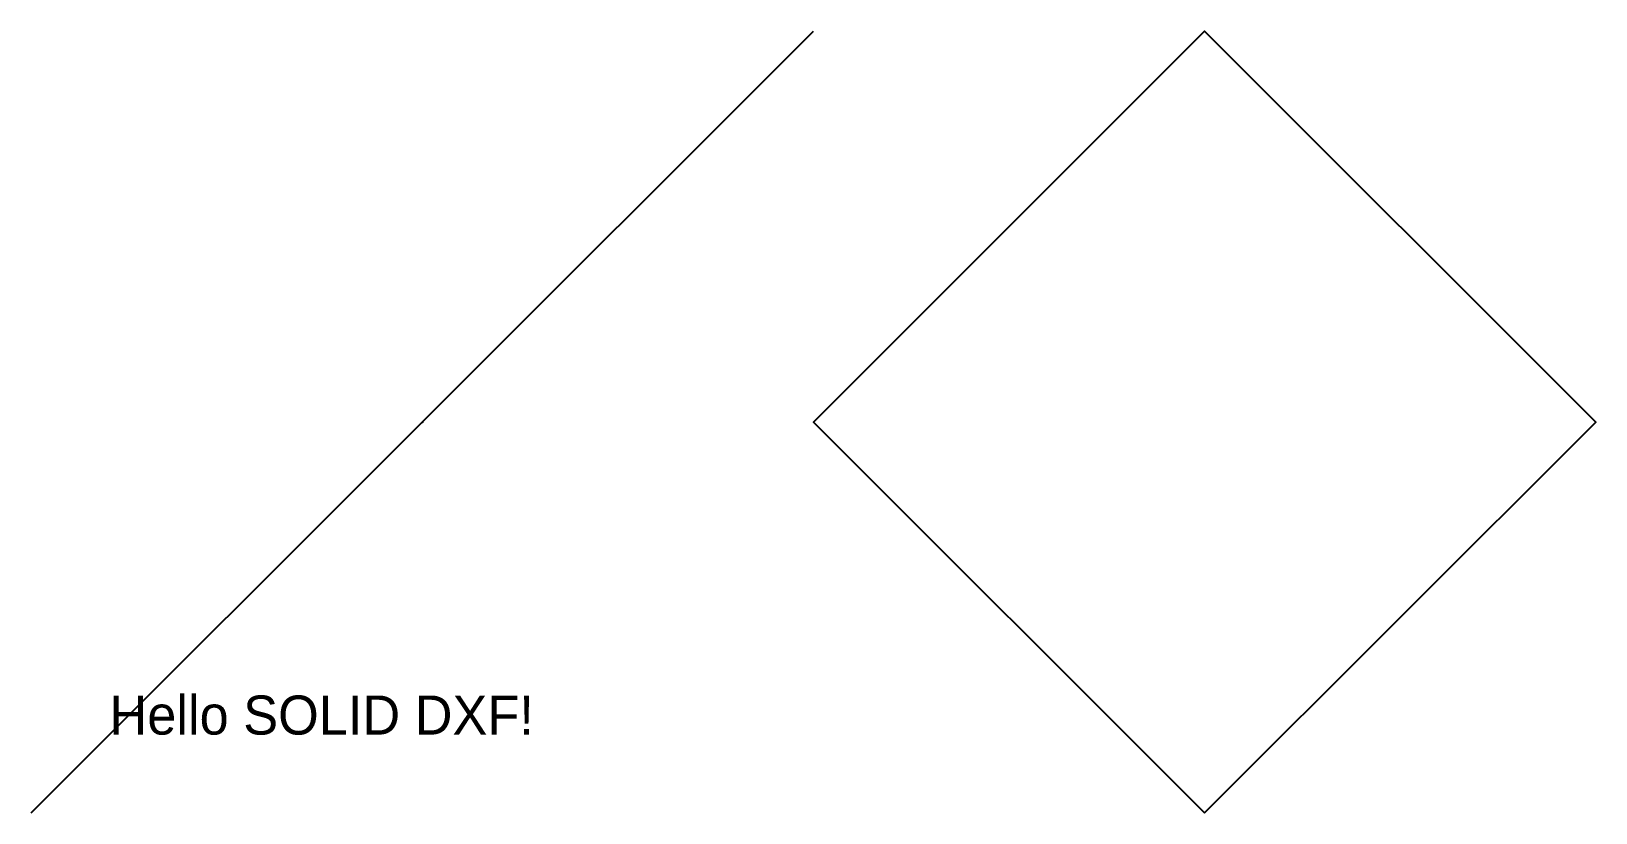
# Model space of a CAD drawing. Extents: x 0 to 20, y 0 to 10.
import ezdxf

# ---------------------------------------------------------------- set-up
doc = ezdxf.new("R2010")
doc.units = 0
doc.layers.get('0').update_dxf_attribs({"linetype": 'CONTINUOUS'})

msp = doc.modelspace()

# ---------------------------------------------------------------- linework, layer by layer
at = {"color": 1}
msp.add_line((0, 0), (10, 10), dxfattribs=at)
msp.add_lwpolyline([(15, 0), (20, 5), (15, 10), (10, 5)], close=True, dxfattribs=at)
at = {"color": 4}
msp.add_point((5, 5, 5), dxfattribs=at)

# ---------------------------------------------------------------- texts
msp.add_text('Hello SOLID DXF!', height=0.5, dxfattribs=at).set_placement((1, 1))

doc.saveas('drawing.dxf')
